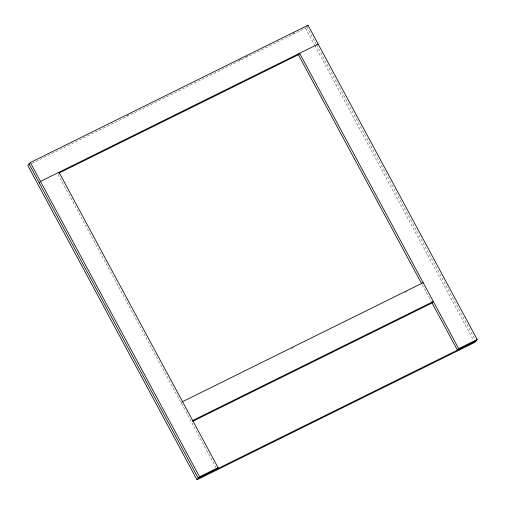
<?xml version="1.0" encoding="UTF-8"?>
<svg xmlns="http://www.w3.org/2000/svg" width="505" height="505" viewBox="0 0 505 505"><rect width="100%" height="100%" fill="white"/><g stroke="black" fill="none" stroke-linecap="round" stroke-linejoin="round"><path stroke-width="0.38" stroke-dasharray="2.52 1.89" d="M32.036 163.399L305.449 28.192L306.301 27.213M182.526 401.664L181.251 403.135L183.372 402.087M126.566 115.809L128.687 114.761M238.897 60.259L241.018 59.211M245.26 57.115L247.381 56.068M292.597 33.709L294.712 32.661M291.341 348.696L293.455 347.648M404.953 292.509L407.068 291.467M306.724 26.721L316.149 44.232M316.439 44.756L475.186 339.587M305.449 28.192L314.419 44.838M314.792 45.532L473.538 340.364M422.249 284.807L431.314 301.643M58.1 174.421L216.039 467.737"/><path stroke-width="0.76" d="M30.338 162.553L27.794 165.495L197 479.75L474.662 342.447L477.206 339.505L308 25.25L30.338 162.553L199.551 476.808L197 479.75M39.22 182.879L40.488 181.409L318.15 44.105M307.147 26.228L308 25.25M216.784 469.126L218.059 467.655L59.003 172.255M192.815 421.29L432.04 302.994L433.315 301.523L192.676 420.513M477.206 339.505L458.698 348.658L457.423 350.129L432.034 302.975M59.003 173.095L299.212 54.313M182.526 401.664L423.158 282.667M199.551 476.808L218.059 467.655M475.931 340.976L198.276 478.279L29.069 164.024M458.698 348.658L299.635 53.259L298.367 54.729L421.58 283.564"/></g></svg>
